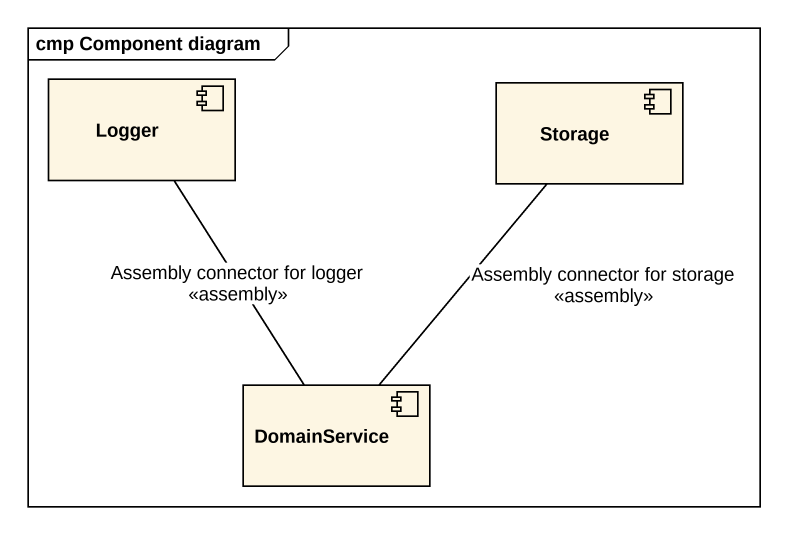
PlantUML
@startuml
mainframe cmp Component diagram
component Logger
component "Storage" as Storage_
component DomainService
DomainService -up- Logger : Assembly connector for logger\n<<assembly>>
DomainService -up- Storage_ : Assembly connector for storage\n<<assembly>>
@enduml
